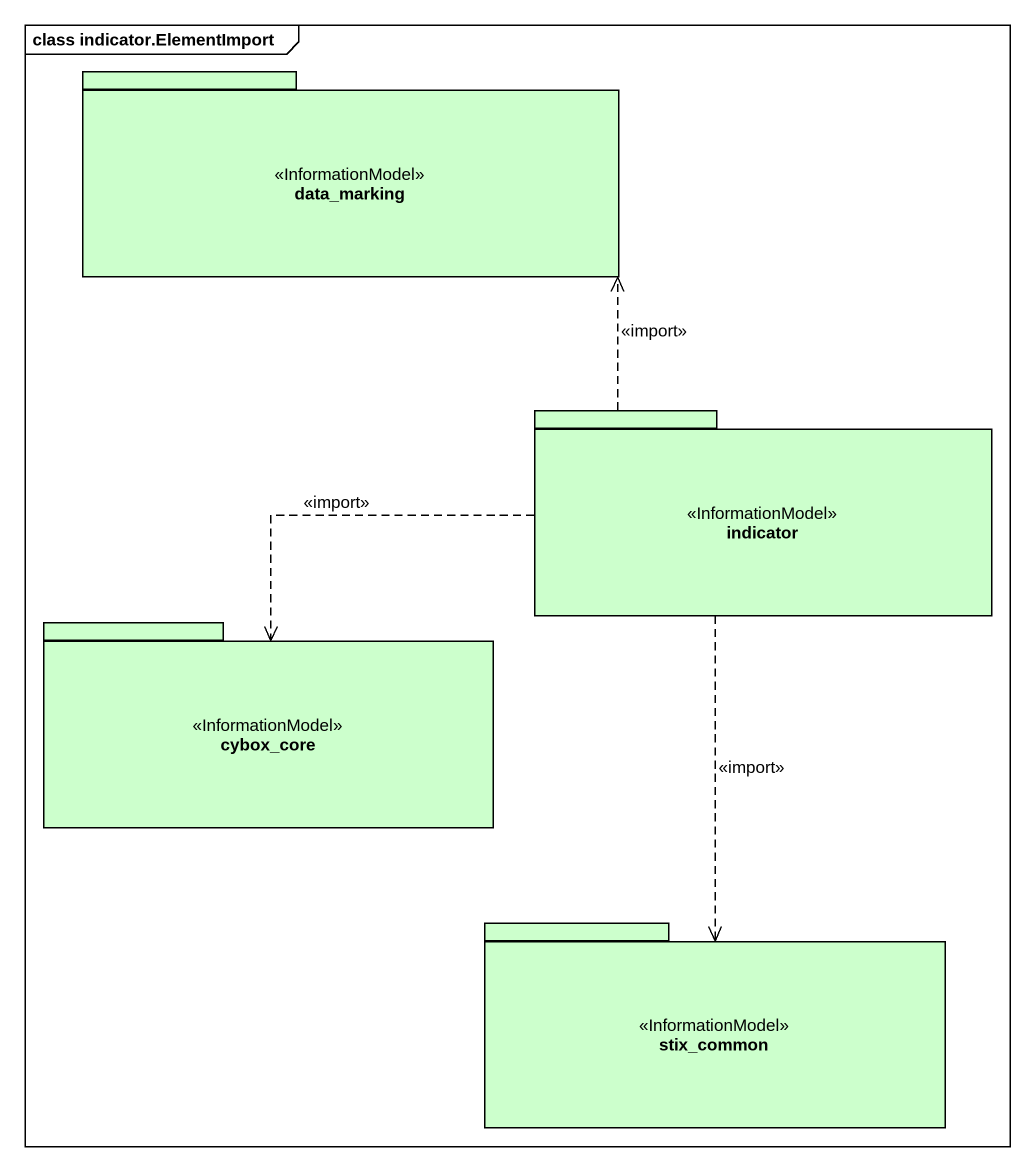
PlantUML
@startuml
mainframe class indicator.ElementImport
package data_marking <<InformationModel>> #CCFFCC {
}
package indicator <<InformationModel>> #CCFFCC {
}
package cybox_core <<InformationModel>> #CCFFCC {
}
package stix_common <<InformationModel>> #CCFFCC {
}
indicator .up.> data_marking : <<import>>
indicator .left.> cybox_core : <<import>>
indicator ..> stix_common : <<import>>
@enduml
